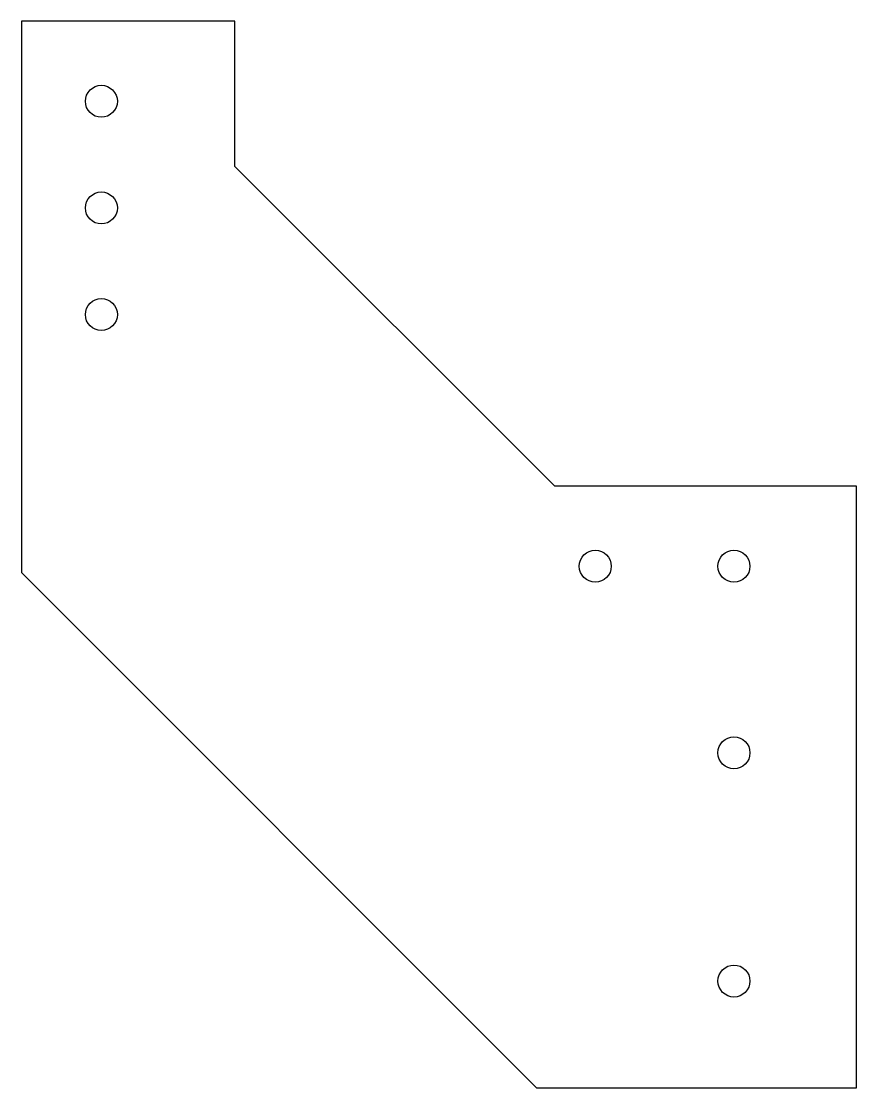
# Model space of a CAD drawing. Header units: millimetres. Extents: x -78 to 0, y 0 to 100.
import ezdxf

# ---------------------------------------------------------------- set-up
doc = ezdxf.new("R2010")
doc.units = ezdxf.units.MM

msp = doc.modelspace()

# ---------------------------------------------------------------- linework, layer by layer
msp.add_lwpolyline([(-58.3, 86.4), (-58.3, 100), (-78.3, 100), (-78.3, 48.3), (-30, 0), (0, 0), (0, 56.4), (-28.3, 56.4)], close=True)
for centre in [(-70.8, 92.5), (-70.8, 82.5), (-70.8, 72.5), (-24.5, 48.9), (-11.5, 48.9), (-11.5, 31.4), (-11.5, 10)]:
    msp.add_circle(centre, 1.5)

doc.saveas('drawing.dxf')
